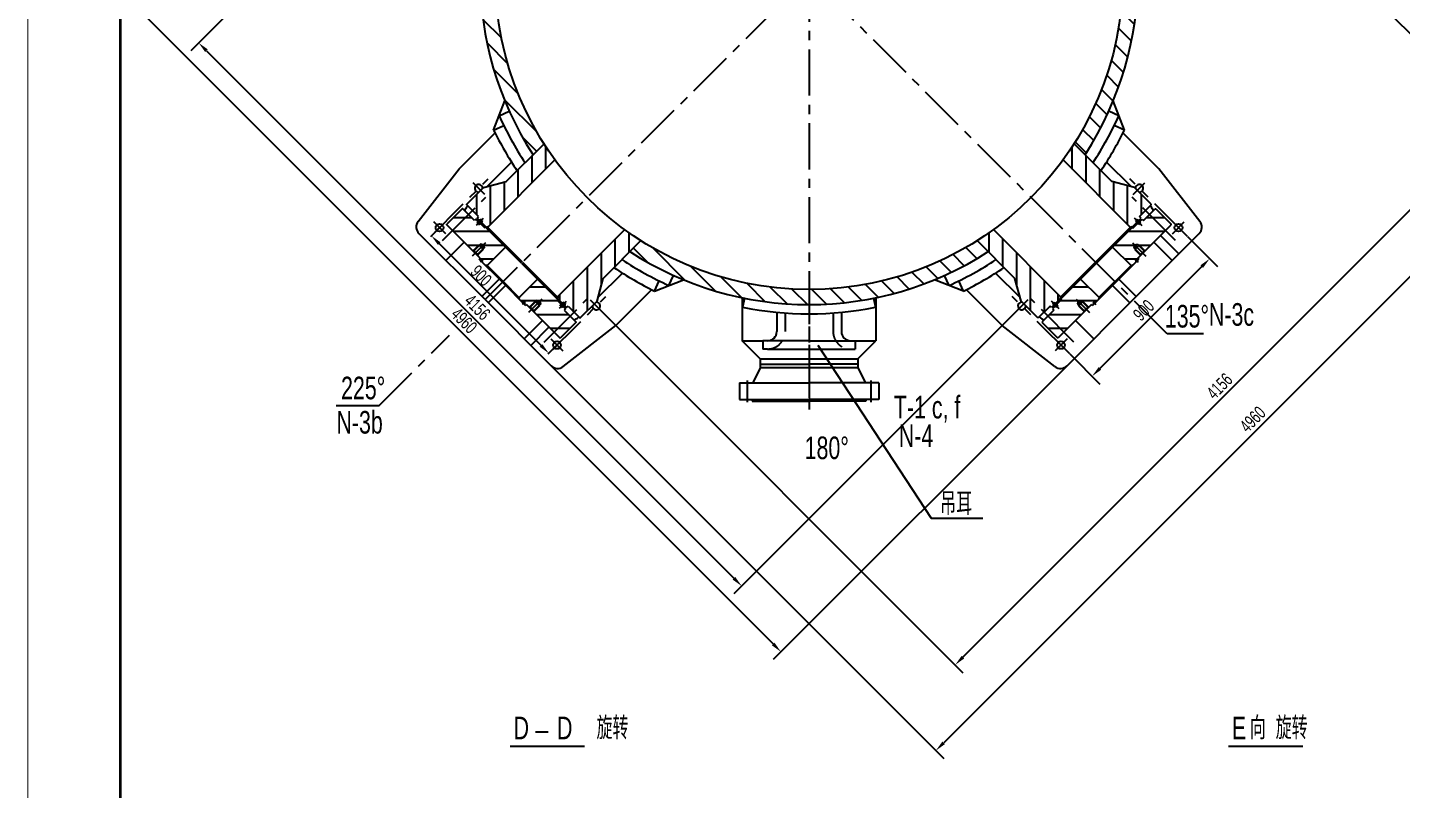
# Model space of a CAD drawing. Extents: x -2 to 23782, y -2 to 16822.
# Drawn here: x -2 to 7440, y 8002 to 12129 of the extents above; entities that cross this region are included whole.
import ezdxf
from ezdxf.enums import TextEntityAlignment as Align

# ---------------------------------------------------------------- set-up
doc = ezdxf.new("R2010")
doc.units = 0
doc.header["$LTSCALE"] = 200
doc.header["$MEASUREMENT"] = 0
doc.linetypes.add('F', pattern=[0.75, 0.5, -0.25])
doc.linetypes.add('G', pattern=[2, 1.25, -0.25, 0.25, -0.25])
doc.layers.get('0').update_dxf_attribs({"linetype": 'CONTINUOUS'})
doc.layers.get('DEFPOINTS').update_dxf_attribs({"linetype": 'CONTINUOUS'})
for name, color, linetype in [('01', 7, 'CONTINUOUS'), ('02', 1, 'CONTINUOUS'), ('04', 2, 'F'), ('05', 4, 'G'), ('08', 1, 'CONTINUOUS'), ('11', 3, 'CONTINUOUS')]:
    doc.layers.add(name, color=color, linetype=linetype)
doc.styles.get("Standard").update_dxf_attribs({"font": 'thenor.shx', "width": 0.707, "bigfont": 'hztxt.shx'})
doc.dimstyles.new('INTE_CIR_CIR7', dxfattribs={"dimscale": 20, "dimtxt": 3.5, "dimasz": 3, "dimexe": 3, "dimexo": 0, "dimgap": 1, "dimtad": 1, "dimtoh": 1, "dimdec": 3, "dimdsep": 46, "dimtxsty": 'Standard', "dimcen": 0, "dimclrd": 1, "dimclre": 1, "dimclrt": 3, "dimadec": 0, "dimazin": 0, "dimtfac": 1, "dimtdec": 4, "dimtmove": 0, "dimatfit": 3, "dimfxl": 0, "dimtzin": 0, "dimarcsym": 0})
pattern_1 = [(90, (-8369.26, 0), (-75, 1e-14), [])]
pattern_2 = [(0, (-8369.26, 0), (2e-14, 75), [])]

# ---------------------------------------------------------------- blocks, each defined once
blk = doc.blocks.new('*U3')
at = {"layer": '02'}
for points, const_width in [([(0, 841), (0, 0)], 0.25), ([(25, 831), (25, 10)], 0.7)]:
    blk.add_lwpolyline(points, dxfattribs=dict(at, const_width=const_width))
blk = doc.blocks.new('*D387')
at = {"color": 1, "linetype": 'ByBlock'}
for p, q in [((6050.3, 13531.8), (8006.1, 11576)), ((7921.2, 11576), (5064.5, 8719.3)), ((3108.7, 10590.2), (5064.5, 8634.4))]:
    blk.add_line(p, q, dxfattribs=at)
for points in [[(7914.1, 11583.1), (7928.3, 11568.9), (7963.6, 11618.4)], [(5057.4, 8726.4), (5071.6, 8712.2), (5022.1, 8676.9)]]:
    blk.add_solid(points, dxfattribs=at)
at = {"layer": 'DEFPOINTS', "color": 0, "linetype": 'ByBlock'}
for p in [(6050.3, 13531.8), (3108.7, 10590.2), (5022.1, 8676.9)]:
    blk.add_point(p, dxfattribs=at)
at = {"color": 3, "linetype": 'ByBlock', "insert": (6454, 10186.5), "char_height": 70, "attachment_point": 5, "rotation": 45}
blk.add_mtext('4156', dxfattribs=at)
blk = doc.blocks.new('*D388')
at = {"color": 1, "linetype": 'ByBlock'}
for p, q in [((6343.3, 13807.2), (8470, 11680.6)), ((8385.2, 11680.6), (4959.9, 8255.3)), ((2833.3, 10297.2), (4959.9, 8170.5))]:
    blk.add_line(p, q, dxfattribs=at)
for points in [[(8378.1, 11687.6), (8392.2, 11673.5), (8427.6, 11723)], [(4952.9, 8262.4), (4967, 8248.3), (4917.5, 8212.9)]]:
    blk.add_solid(points, dxfattribs=at)
at = {"layer": 'DEFPOINTS', "color": 0, "linetype": 'ByBlock'}
for p in [(6343.3, 13807.2), (2833.3, 10297.2), (4917.5, 8212.9)]:
    blk.add_point(p, dxfattribs=at)
at = {"color": 3, "linetype": 'ByBlock', "insert": (6633.6, 10006.8), "char_height": 70, "attachment_point": 5, "rotation": 45}
blk.add_mtext('4960', dxfattribs=at)
blk = doc.blocks.new('*D389')
at = {"color": 1, "linetype": 'ByBlock'}
for p, q in [((2410.9, 13531.8), (882.2, 12003)), ((967, 12003), (3823.8, 9146.3)), ((5352.5, 10590.2), (3823.8, 9061.4))]:
    blk.add_line(p, q, dxfattribs=at)
for points in [[(974.1, 12010.1), (960, 11995.9), (924.6, 12045.4)], [(3830.8, 9153.4), (3816.7, 9139.2), (3866.2, 9103.9)]]:
    blk.add_solid(points, dxfattribs=at)
at = {"layer": 'DEFPOINTS', "color": 0, "linetype": 'ByBlock'}
for p in [(2410.9, 13531.8), (5352.5, 10590.2), (3866.2, 9103.9)]:
    blk.add_point(p, dxfattribs=at)
at = {"color": 3, "linetype": 'ByBlock', "insert": (2434.3, 10613.5), "char_height": 70, "attachment_point": 5, "rotation": 315}
blk.add_mtext('4156', dxfattribs=at)
blk = doc.blocks.new('*D390')
at = {"color": 1, "linetype": 'ByBlock'}
for p, q in [((2117.9, 13807.2), (526.1, 12215.5)), ((611, 12215.5), (4036.2, 8790.2)), ((5628, 10297.2), (4036.2, 8705.4))]:
    blk.add_line(p, q, dxfattribs=at)
for points in [[(618, 12222.5), (603.9, 12208.4), (568.5, 12257.9)], [(4043.3, 8797.3), (4029.1, 8783.2), (4078.6, 8747.8)]]:
    blk.add_solid(points, dxfattribs=at)
at = {"layer": 'DEFPOINTS', "color": 0, "linetype": 'ByBlock'}
for p in [(2117.9, 13807.2), (5628, 10297.2), (4078.6, 8747.8)]:
    blk.add_point(p, dxfattribs=at)
at = {"color": 3, "linetype": 'ByBlock', "insert": (2362.5, 10541.7), "char_height": 70, "attachment_point": 5, "rotation": 315}
blk.add_mtext('4960', dxfattribs=at)
blk = doc.blocks.new('*D391')
at = {"color": 1, "linetype": 'ByBlock'}
for p, q in [((6279.8, 10997), (6442.7, 10834.1)), ((5806.3, 10282.6), (6357.9, 10834.1)), ((5643.4, 10360.7), (5806.3, 10197.8))]:
    blk.add_line(p, q, dxfattribs=at)
for points in [[(6350.8, 10841.2), (6364.9, 10827.1), (6400.3, 10876.6)], [(5799.3, 10289.7), (5813.4, 10275.5), (5763.9, 10240.2)]]:
    blk.add_solid(points, dxfattribs=at)
at = {"layer": 'DEFPOINTS', "color": 0, "linetype": 'ByBlock'}
for p in [(6279.8, 10997), (6400.3, 10876.6), (5643.4, 10360.7)]:
    blk.add_point(p, dxfattribs=at)
at = {"color": 3, "linetype": 'ByBlock', "insert": (6043.2, 10597.3), "char_height": 70, "attachment_point": 5, "rotation": 45}
blk.add_mtext('900', dxfattribs=at)

msp = doc.modelspace()

# ---------------------------------------------------------------- hatches: boundary and pattern name
at = {"layer": '02'}
h = msp.add_hatch(dxfattribs=at)
h.set_pattern_fill('ANSI31', color=256, scale=600, angle=90, style=0)
h.paths.add_polyline_path([(4230.6128, 14191.8678), (4230.6128, 14109.8678, -0.131652498), (5080.6128, 13882.111), (5121.6128, 13953.1251, 0.131652498)])
h.paths.add_polyline_path([(4230.6128, 14191.8678, 0.131652498), (3339.6128, 13953.1251), (3380.6128, 13882.111, -0.131652498), (4230.6128, 14109.8678)])
h.paths.add_polyline_path([(5725.4029, 13379.9847), (5666.0562, 13320.638, -0.142297017), (5930.6128, 12409.8678), (6012.6128, 12409.8678, 0.144919677)])
h.paths.add_polyline_path([(6012.6128, 12409.8678), (5930.6128, 12409.8678, -0.142297017), (5666.0562, 11499.0977), (5725.4029, 11439.751, 0.144919677)])
h.paths.add_polyline_path([(5200.7297, 10915.0778), (5141.383, 10974.4245, -0.142297017), (4230.6128, 10709.8678), (4230.6128, 10627.8678, 0.144919677)])
h.paths.add_polyline_path([(3319.8427, 10974.4245), (3260.496, 10915.0778, 0.144919677), (4230.6128, 10627.8678), (4230.6128, 10709.8678, -0.142297017)])
h.paths.add_polyline_path([(2530.6128, 12409.8678), (2448.6128, 12409.8678, 0.144919677), (2735.8228, 11439.751), (2795.1695, 11499.0977, -0.142297017)])
h.paths.add_polyline_path([(2795.1695, 13320.638), (2735.8228, 13379.9847, 0.144919677), (2448.6128, 12409.8678), (2530.6128, 12409.8678, -0.142297017)])
h = msp.add_hatch(dxfattribs=at)
h.set_pattern_fill('ANSI31', color=256, scale=600, angle=45, style=0)
h.set_pattern_definition(pattern_1)
h.paths.add_polyline_path([(2854.6525, 11411.5026, -0.015574761), (2795.1695, 11499.0977), (2590.819, 11294.7472), (2467.1805, 11261.6184), (2376.6708, 11171.1087), (2376.6708, 11168.2803), (2440.3104, 11104.6407), (2432.4403, 11096.7706), (2444.5813, 11084.6295), (2455.7921, 11089.159), (2458.3416, 11086.6094), (2460.8912, 11084.0599), (2456.3617, 11072.8491), (2481.9378, 11047.2731), (2486.1804, 11051.5157), (2490.4231, 11047.2731)])
h.paths.add_polyline_path([(3319.8427, 10974.4245, -0.015574761), (3232.2476, 11033.9075), (2868.0181, 10669.6781), (2872.2607, 10665.4354), (2868.0181, 10661.1928), (2893.5941, 10635.6167), (2904.8049, 10640.1462), (2907.3544, 10637.5966), (2909.904, 10635.0471), (2905.3745, 10623.8363), (2917.5156, 10611.6953), (2925.3857, 10619.5654), (2989.0253, 10555.9258), (2991.8537, 10555.9258), (3082.3634, 10646.4355), (3115.4922, 10770.074)])
h = msp.add_hatch(dxfattribs=at)
h.set_pattern_fill('ANSI31', color=256, scale=600, angle=45, style=0)
h.set_pattern_definition(pattern_1)
h.paths.add_polyline_path([(5970.8026, 11047.2731), (5975.0453, 11051.5157), (5979.2879, 11047.2731), (6004.864, 11072.8491), (6000.3345, 11084.0599), (6002.8841, 11086.6094), (6005.4336, 11089.159), (6016.6444, 11084.6295), (6028.7854, 11096.7706), (6020.9153, 11104.6407), (6084.5549, 11168.2803), (6084.5549, 11171.1087), (5994.0452, 11261.6184), (5870.4067, 11294.7472), (5666.0562, 11499.0977, -0.015574761), (5606.5732, 11411.5026)])
h.paths.add_polyline_path([(5345.7335, 10770.074), (5378.8623, 10646.4355), (5469.372, 10555.9258), (5472.2004, 10555.9258), (5535.84, 10619.5654), (5543.7101, 10611.6953), (5555.8512, 10623.8363), (5551.3217, 10635.0471), (5553.8713, 10637.5966), (5556.4208, 10640.1462), (5567.6316, 10635.6167), (5593.2076, 10661.1928), (5588.965, 10665.4354), (5593.2076, 10669.6781), (5228.9781, 11033.9075, -0.015574761), (5141.383, 10974.4245)])
h = msp.add_hatch(dxfattribs=at)
h.set_pattern_fill('ANSI31', color=256, scale=600, angle=315, style=0)
h.set_pattern_definition(pattern_2)
h.paths.add_polyline_path([(2408.8575, 10920.7654), (2411.8925, 10919.9522), (2442.6014, 10950.6611), (2444.3515, 10948.911), (2451.4226, 10955.9821), (2467.0654, 10951.7906), (2471.2569, 10936.1477), (2464.1859, 10929.0766), (2465.9359, 10927.3266), (2435.227, 10896.6177), (2436.0403, 10893.5826), (2449.3189, 10880.304), (2443.7187, 10874.7037), (2450.8746, 10867.5477), (2458.852, 10870.7709), (2460.6857, 10868.9372), (2462.5193, 10867.1036), (2459.2962, 10859.1261), (2479.4275, 10838.9948), (2482.9631, 10842.5303), (2486.4986, 10838.9948), (2586.9431, 10939.4393), (2480.5236, 11045.8589), (2476.2809, 11041.6162), (2450.7049, 11067.1923), (2439.4941, 11062.6628), (2436.9446, 11065.2124), (2434.395, 11067.7619), (2438.9245, 11078.9727), (2426.7834, 11091.1137), (2418.9133, 11083.2436), (2386.3864, 11115.7705), (2300.1194, 11029.5035)])
h.paths.add_polyline_path([(2269.0067, 11063.4446), (2269.0067, 11060.6162), (2300.1194, 11029.5035), (2386.3864, 11115.7705), (2355.2737, 11146.8832), (2352.4453, 11146.8832)])
h.paths.add_polyline_path([(2411.8925, 10919.9522), (2414.653, 10919.2125), (2444.3515, 10948.911), (2442.6014, 10950.6611)], flags=16)
h.paths.add_polyline_path([(2465.9359, 10927.3266), (2464.1859, 10929.0766), (2434.4874, 10899.3782), (2435.227, 10896.6177)], flags=16)
h = msp.add_hatch(dxfattribs=at)
h.set_pattern_fill('ANSI31', color=256, scale=600, angle=315, style=0)
h.set_pattern_definition(pattern_2)
h.paths.add_polyline_path([(6021.7316, 11062.6628), (6010.5208, 11067.1923), (5984.9448, 11041.6162), (5980.7021, 11045.8589), (5874.2826, 10939.4393), (5974.7271, 10838.9948), (5978.2626, 10842.5303), (5981.7981, 10838.9948), (6001.9295, 10859.1261), (5998.7064, 10867.1036), (6000.54, 10868.9372), (6002.3737, 10870.7709), (6010.3511, 10867.5477), (6017.507, 10874.7037), (6011.9068, 10880.304), (6025.1854, 10893.5826), (6025.9986, 10896.6177), (5995.2897, 10927.3266), (5997.0398, 10929.0766), (5989.9688, 10936.1477), (5994.1603, 10951.7906), (6009.8031, 10955.9821), (6016.8742, 10948.911), (6018.6243, 10950.6611), (6049.3332, 10919.9522), (6052.3682, 10920.7654), (6161.1063, 11029.5035), (6074.8393, 11115.7705), (6042.3123, 11083.2436), (6034.4422, 11091.1137), (6022.3012, 11078.9727), (6026.8307, 11067.7619), (6024.2811, 11065.2124)])
h.paths.add_polyline_path([(6108.7804, 11146.8832), (6105.952, 11146.8832), (6074.8393, 11115.7705), (6161.1063, 11029.5035), (6192.219, 11060.6162), (6192.219, 11063.4446)])
h.paths.add_polyline_path([(6025.9986, 10896.6177), (6026.7383, 10899.3782), (5997.0398, 10929.0766), (5995.2897, 10927.3266)], flags=16)
h.paths.add_polyline_path([(6018.6243, 10950.6611), (6016.8742, 10948.911), (6046.5727, 10919.2125), (6049.3332, 10919.9522)], flags=16)
h = msp.add_hatch(dxfattribs=at)
h.set_pattern_fill('ANSI31', color=256, scale=600, angle=315, style=0)
h.set_pattern_definition(pattern_2)
h.paths.add_polyline_path([(2888.5069, 10613.65), (2885.9574, 10616.1996), (2883.4078, 10618.7491), (2887.9373, 10629.9599), (2862.3612, 10655.5359), (2866.6039, 10659.7786), (2760.1843, 10766.1981), (2659.7398, 10665.7536), (2663.2753, 10662.2181), (2659.7398, 10658.6825), (2679.8711, 10638.5512), (2687.8486, 10641.7743), (2689.6822, 10639.9407), (2691.5159, 10638.107), (2688.2927, 10630.1296), (2695.4487, 10622.9737), (2701.049, 10628.5739), (2714.3276, 10615.2953), (2717.3627, 10614.4821), (2748.0716, 10645.1909), (2749.8216, 10643.4409), (2756.8927, 10650.5119), (2772.5356, 10646.3204), (2776.7271, 10630.6776), (2769.656, 10623.6065), (2771.4061, 10621.8564), (2740.6972, 10591.1475), (2741.5104, 10588.1125), (2850.2485, 10479.3744), (2936.5155, 10565.6414), (2903.9886, 10598.1683), (2911.8587, 10606.0384), (2899.7177, 10618.1795)])
h.paths.add_polyline_path([(2967.6282, 10531.7003), (2967.6282, 10534.5287), (2936.5155, 10565.6414), (2850.2485, 10479.3744), (2881.3612, 10448.2617), (2884.1896, 10448.2617)])
h.paths.add_polyline_path([(2717.3627, 10614.4821), (2720.1232, 10613.7424), (2749.8216, 10643.4409), (2748.0716, 10645.1909)], flags=16)
h.paths.add_polyline_path([(2739.9575, 10593.908), (2740.6972, 10591.1475), (2771.4061, 10621.8564), (2769.656, 10623.6065)], flags=17)
h = msp.add_hatch(dxfattribs=at)
h.set_pattern_fill('ANSI31', color=256, scale=600, angle=315, style=0)
h.set_pattern_definition(pattern_2)
h.paths.add_polyline_path([(5594.6218, 10659.7786), (5598.8645, 10655.5359), (5573.2884, 10629.9599), (5577.8179, 10618.7491), (5575.2683, 10616.1996), (5572.7188, 10613.65), (5561.508, 10618.1795), (5549.367, 10606.0384), (5557.2371, 10598.1683), (5524.7102, 10565.6414), (5610.9772, 10479.3744), (5719.7153, 10588.1125), (5720.5285, 10591.1475), (5689.8196, 10621.8564), (5691.5697, 10623.6065), (5684.4986, 10630.6776), (5688.6901, 10646.3204), (5704.333, 10650.5119), (5711.404, 10643.4409), (5713.1541, 10645.1909), (5743.863, 10614.4821), (5746.8981, 10615.2953), (5760.1767, 10628.5739), (5765.777, 10622.9737), (5772.9329, 10630.1296), (5769.7098, 10638.107), (5771.5435, 10639.9407), (5773.3771, 10641.7743), (5781.3546, 10638.5512), (5801.4859, 10658.6825), (5797.9504, 10662.2181), (5801.4859, 10665.7536), (5701.0414, 10766.1981)])
h.paths.add_polyline_path([(5524.7102, 10565.6414), (5493.5975, 10534.5287), (5493.5975, 10531.7003), (5577.0361, 10448.2617), (5579.8645, 10448.2617), (5610.9772, 10479.3744)])
h.paths.add_polyline_path([(5713.1541, 10645.1909), (5711.404, 10643.4409), (5741.1025, 10613.7424), (5743.863, 10614.4821)], flags=16)
h.paths.add_polyline_path([(5691.5697, 10623.6065), (5689.8196, 10621.8564), (5720.5285, 10591.1475), (5721.2682, 10593.908)], flags=16)

# ---------------------------------------------------------------- linework, layer by layer
at = {"color": 1, "linetype": 'ByBlock'}
for p, q in [((2181.3951, 10997.0462), (2227.5587, 11043.2098)), ((2227.5587, 10958.357), (2779.102, 10406.8137)), ((2817.7912, 10360.6501), (2863.9548, 10406.8137))]:
    msp.add_line(p, q, dxfattribs=at)
for points in [[(2234.6298, 10965.4281), (2220.4876, 10951.2859), (2185.1323, 11000.7834)], [(2786.1731, 10413.8848), (2772.0309, 10399.7426), (2821.5284, 10364.3873)]]:
    msp.add_solid(points, dxfattribs=at)
at = {"layer": '01'}
for p, q in [((2522.3899, 11573.4599), (2583.1557, 11730.5969)), ((5938.8358, 11573.4599), (5878.07, 11730.5969)), ((2552.2925, 11650.7863), (2606.9609, 11675.5121)), ((5908.9332, 11650.7863), (5854.2648, 11675.5121)), ((2335.5667, 11363.3498), (2530.1035, 11557.8866)), ((2522.3899, 11573.4599), (2577.0583, 11598.1856)), ((5938.8358, 11573.4599), (5884.1674, 11598.1856)), ((6125.659, 11363.3498), (5931.1222, 11557.8866)), ((2590.819, 11294.7472), (2795.1695, 11499.0977)), ((5870.4067, 11294.7472), (5666.0562, 11499.0977)), ((2486.499, 11266.7947), (2619.1808, 11399.4765)), ((2490.4231, 11047.2731), (2854.6525, 11411.5026)), ((5970.8026, 11047.2731), (5606.5732, 11411.5026)), ((5974.7267, 11266.7947), (5842.0449, 11399.4765)), ((2113.8019, 11078.5837), (2335.5667, 11363.3498)), ((6347.4237, 11078.5837), (6125.659, 11363.3498)), ((2376.6708, 11171.1087), (2467.1805, 11261.6184)), ((2467.1805, 11261.6184), (2590.819, 11294.7472)), ((5994.0452, 11261.6184), (5870.4067, 11294.7472)), ((6084.5549, 11171.1087), (5994.0452, 11261.6184)), ((2376.6708, 11168.2803), (2376.6708, 11171.1087)), ((2440.3104, 11104.6407), (2376.6708, 11168.2803)), ((6020.9153, 11104.6407), (6084.5549, 11168.2803)), ((6084.5549, 11168.2803), (6084.5549, 11171.1087)), ((2352.4453, 11146.8832), (2269.0067, 11063.4446)), ((2355.2737, 11146.8832), (2352.4453, 11146.8832)), ((2418.9133, 11083.2436), (2355.2737, 11146.8832)), ((2380.1144, 11160.4102), (2382.3276, 11162.6234)), ((2426.7834, 11091.1137), (2418.9133, 11083.2436)), ((2476.2809, 11041.6162), (2426.7834, 11091.1137)), ((2432.4403, 11096.7706), (2440.3104, 11104.6407)), ((2674.9779, 10854.2329), (2432.4403, 11096.7706)), ((2455.7921, 11089.159), (2444.5813, 11084.6295)), ((2455.7921, 11089.159), (2458.3416, 11086.6094)), ((5786.2478, 10854.2329), (6028.7854, 11096.7706)), ((5984.9448, 11041.6162), (6034.4422, 11091.1137)), ((6005.4336, 11089.159), (6002.8841, 11086.6094)), ((6005.4336, 11089.159), (6016.6444, 11084.6295)), ((6028.7854, 11096.7706), (6020.9153, 11104.6407)), ((6034.4422, 11091.1137), (6042.3123, 11083.2436)), ((6042.3123, 11083.2436), (6105.952, 11146.8832)), ((6105.952, 11146.8832), (6108.7804, 11146.8832)), ((6108.7804, 11146.8832), (6192.219, 11063.4446)), ((2269.0067, 11060.6162), (2269.0067, 11063.4446)), ((2449.3189, 10880.304), (2269.0067, 11060.6162)), ((2434.395, 11067.7619), (2438.9245, 11078.9727)), ((2434.395, 11067.7619), (2436.9446, 11065.2124)), ((2439.4941, 11062.6628), (2436.9446, 11065.2124)), ((2439.4941, 11062.6628), (2450.7049, 11067.1923)), ((2460.8912, 11084.0599), (2456.3617, 11072.8491)), ((2460.8912, 11084.0599), (2458.3416, 11086.6094)), ((2480.5236, 11045.8589), (2476.2809, 11041.6162)), ((2673.5637, 10852.8187), (2480.5236, 11045.8589)), ((2481.9378, 11047.2731), (2486.1804, 11051.5157)), ((2679.2206, 10858.4756), (2486.1804, 11051.5157)), ((2868.0181, 10669.6781), (3232.2476, 11033.9075)), ((5593.2076, 10669.6781), (5228.9781, 11033.9075)), ((5782.0051, 10858.4756), (5975.0453, 11051.5157)), ((5787.662, 10852.8187), (5980.7021, 11045.8589)), ((5979.2879, 11047.2731), (5975.0453, 11051.5157)), ((5980.7021, 11045.8589), (5984.9448, 11041.6162)), ((6000.3345, 11084.0599), (6002.8841, 11086.6094)), ((6000.3345, 11084.0599), (6004.864, 11072.8491)), ((6021.7316, 11062.6628), (6010.5208, 11067.1923)), ((6011.9068, 10880.304), (6192.219, 11060.6162)), ((6021.7316, 11062.6628), (6024.2811, 11065.2124)), ((6026.8307, 11067.7619), (6022.3012, 11078.9727)), ((6026.8307, 11067.7619), (6024.2811, 11065.2124)), ((6192.219, 11060.6162), (6192.219, 11063.4446)), ((2475.5738, 10654.8288), (2117.8954, 11012.5072)), ((2263.4418, 10866.9608), (2363.0519, 10966.571)), ((2451.4226, 10955.9821), (2414.653, 10919.2125)), ((2442.6014, 10950.6611), (2454.2687, 10938.9938)), ((2451.4226, 10955.9821), (2461.3398, 10946.0649)), ((2467.0654, 10951.7906), (2451.4226, 10955.9821)), ((2471.2569, 10936.1477), (2461.3398, 10946.0649)), ((2467.0654, 10951.7906), (2471.2569, 10936.1477)), ((3115.4922, 10770.074), (3319.8427, 10974.4245)), ((5345.7335, 10770.074), (5141.383, 10974.4245)), ((5985.6519, 10654.8288), (6343.3303, 11012.5072)), ((5994.1603, 10951.7906), (5989.9688, 10936.1477)), ((5989.9688, 10936.1477), (5999.8859, 10946.0649)), ((5994.1603, 10951.7906), (6009.8031, 10955.9821)), ((6009.8031, 10955.9821), (5999.8859, 10946.0649)), ((6018.6243, 10950.6611), (6006.957, 10938.9938)), ((6009.8031, 10955.9821), (6046.5727, 10919.2125)), ((6197.7839, 10866.9608), (6098.1738, 10966.571)), ((6233.1392, 10902.3162), (6133.5291, 11001.9263)), ((2414.653, 10919.2125), (2408.8575, 10920.7654)), ((2424.5702, 10909.2953), (2414.653, 10919.2125)), ((2424.5702, 10909.2953), (2434.4874, 10899.3782)), ((2471.2569, 10936.1477), (2434.4874, 10899.3782)), ((2434.4874, 10899.3782), (2436.0403, 10893.5826)), ((2449.3189, 10880.304), (2443.7187, 10874.7037)), ((2569.5837, 10748.8387), (2443.7187, 10874.7037)), ((2458.852, 10870.7709), (2450.8746, 10867.5477)), ((2465.9359, 10927.3266), (2454.2687, 10938.9938)), ((2458.852, 10870.7709), (2460.6857, 10868.9372)), ((2462.5193, 10867.1036), (2459.2962, 10859.1261)), ((2462.5193, 10867.1036), (2460.6857, 10868.9372)), ((2586.9431, 10939.4393), (2486.4986, 10838.9948)), ((5874.2826, 10939.4393), (5974.7271, 10838.9948)), ((5891.642, 10748.8387), (6017.507, 10874.7037)), ((5989.9688, 10936.1477), (6026.7383, 10899.3782)), ((5995.2897, 10927.3266), (6006.957, 10938.9938)), ((5998.7064, 10867.1036), (6000.54, 10868.9372)), ((5998.7064, 10867.1036), (6001.9295, 10859.1261)), ((6002.3737, 10870.7709), (6000.54, 10868.9372)), ((6002.3737, 10870.7709), (6010.3511, 10867.5477)), ((6011.9068, 10880.304), (6017.507, 10874.7037)), ((6026.7383, 10899.3782), (6025.1854, 10893.5826)), ((6036.6555, 10909.2953), (6026.7383, 10899.3782)), ((6036.6555, 10909.2953), (6046.5727, 10919.2125)), ((6046.5727, 10919.2125), (6052.3682, 10920.7654)), ((2479.4275, 10838.9948), (2482.9631, 10842.5303)), ((2573.1192, 10752.3742), (2482.9631, 10842.5303)), ((2673.5637, 10852.8187), (2866.6039, 10659.7786)), ((2674.9779, 10854.2329), (2917.5156, 10611.6953)), ((2679.2206, 10858.4756), (2872.2607, 10665.4354)), ((3087.5397, 10665.754), (3220.2215, 10798.4358)), ((5373.686, 10665.754), (5241.0042, 10798.4358)), ((5786.2478, 10854.2329), (5543.7101, 10611.6953)), ((5782.0051, 10858.4756), (5588.965, 10665.4354)), ((5787.662, 10852.8187), (5594.6218, 10659.7786)), ((5888.1065, 10752.3742), (5978.2626, 10842.5303)), ((5981.7981, 10838.9948), (5978.2626, 10842.5303)), ((2457.8961, 10672.5065), (2551.906, 10766.5163)), ((2493.2515, 10637.1511), (2587.2613, 10731.161)), ((2569.5837, 10748.8387), (2695.4487, 10622.9737)), ((2573.1192, 10752.3742), (2663.2753, 10662.2181)), ((2760.1843, 10766.1981), (2659.7398, 10665.7536)), ((3082.3634, 10646.4355), (3115.4922, 10770.074)), ((3394.2049, 10701.6449), (3551.3419, 10762.4107)), ((3394.2049, 10701.6449), (3418.9306, 10756.3133)), ((3471.5313, 10731.5475), (3496.2571, 10786.2159)), ((5067.0208, 10701.6449), (4909.8838, 10762.4107)), ((4989.6944, 10731.5475), (4964.9686, 10786.2159)), ((5067.0208, 10701.6449), (5042.295, 10756.3133)), ((5378.8623, 10646.4355), (5345.7335, 10770.074)), ((5701.0414, 10766.1981), (5801.4859, 10665.7536)), ((5891.642, 10748.8387), (5765.777, 10622.9737)), ((5888.1065, 10752.3742), (5797.9504, 10662.2181)), ((5886.6569, 10753.8238), (5800.0363, 10667.2032)), ((5967.9742, 10637.1511), (5873.9644, 10731.161)), ((6003.3295, 10672.5065), (5909.3197, 10766.5163)), ((2475.5738, 10654.8288), (2833.2522, 10297.1504)), ((2659.7398, 10658.6825), (2663.2753, 10662.2181)), ((2756.8927, 10650.5119), (2720.1232, 10613.7424)), ((2748.0716, 10645.1909), (2759.7388, 10633.5237)), ((2756.8927, 10650.5119), (2766.8099, 10640.5948)), ((2772.5356, 10646.3204), (2756.8927, 10650.5119)), ((2772.5356, 10646.3204), (2776.7271, 10630.6776)), ((2866.6039, 10659.7786), (2862.3612, 10655.5359)), ((2862.3612, 10655.5359), (2911.8587, 10606.0384)), ((2868.0181, 10661.1928), (2872.2607, 10665.4354)), ((2991.8537, 10555.9258), (3082.3634, 10646.4355)), ((3184.0948, 10514.8217), (3378.6316, 10709.3585)), ((3868.6128, 10665.024), (3868.6128, 10431.8678)), ((3880.6128, 10662.5377), (3870.8034, 10613.5094)), ((4580.6128, 10662.5377), (4590.4223, 10613.5094)), ((4592.6128, 10665.024), (4592.6128, 10431.8678)), ((5277.1309, 10514.8217), (5082.5941, 10709.3585)), ((5469.372, 10555.9258), (5378.8623, 10646.4355)), ((5598.8645, 10655.5359), (5549.367, 10606.0384)), ((5593.2076, 10661.1928), (5588.965, 10665.4354)), ((5594.6218, 10659.7786), (5598.8645, 10655.5359)), ((5985.6519, 10654.8288), (5627.9735, 10297.1504)), ((5688.6901, 10646.3204), (5684.4986, 10630.6776)), ((5688.6901, 10646.3204), (5704.333, 10650.5119)), ((5704.333, 10650.5119), (5694.4158, 10640.5948)), ((5713.1541, 10645.1909), (5701.4869, 10633.5237)), ((5704.333, 10650.5119), (5741.1025, 10613.7424)), ((5801.4859, 10658.6825), (5797.9504, 10662.2181)), ((2687.8486, 10641.7743), (2679.8711, 10638.5512)), ((2687.8486, 10641.7743), (2689.6822, 10639.9407)), ((2691.5159, 10638.107), (2688.2927, 10630.1296)), ((2691.5159, 10638.107), (2689.6822, 10639.9407)), ((2701.049, 10628.5739), (2695.4487, 10622.9737)), ((2701.049, 10628.5739), (2881.3612, 10448.2617)), ((2720.1232, 10613.7424), (2714.3276, 10615.2953)), ((2730.0403, 10603.8252), (2720.1232, 10613.7424)), ((2730.0403, 10603.8252), (2739.9575, 10593.908)), ((2776.7271, 10630.6776), (2739.9575, 10593.908)), ((2739.9575, 10593.908), (2741.5104, 10588.1125)), ((2771.4061, 10621.8564), (2759.7388, 10633.5237)), ((2776.7271, 10630.6776), (2766.8099, 10640.5948)), ((2883.4078, 10618.7491), (2887.9373, 10629.9599)), ((2883.4078, 10618.7491), (2885.9574, 10616.1996)), ((2888.5069, 10613.65), (2885.9574, 10616.1996)), ((2888.5069, 10613.65), (2899.7177, 10618.1795)), ((2904.8049, 10640.1462), (2893.5941, 10635.6167)), ((2911.8587, 10606.0384), (2903.9886, 10598.1683)), ((2903.9886, 10598.1683), (2967.6282, 10534.5287)), ((2904.8049, 10640.1462), (2907.3544, 10637.5966)), ((2909.904, 10635.0471), (2905.3745, 10623.8363)), ((2909.904, 10635.0471), (2907.3544, 10637.5966)), ((2917.5156, 10611.6953), (2925.3857, 10619.5654)), ((2925.3857, 10619.5654), (2989.0253, 10555.9258)), ((4055.9382, 10586.205), (4055.9382, 10482.458)), ((4405.9382, 10586.2674), (4405.9382, 10482.458)), ((5535.84, 10619.5654), (5472.2004, 10555.9258)), ((5557.2371, 10598.1683), (5493.5975, 10534.5287)), ((5543.7101, 10611.6953), (5535.84, 10619.5654)), ((5549.367, 10606.0384), (5557.2371, 10598.1683)), ((5551.3217, 10635.0471), (5553.8713, 10637.5966)), ((5551.3217, 10635.0471), (5555.8512, 10623.8363)), ((5556.4208, 10640.1462), (5553.8713, 10637.5966)), ((5556.4208, 10640.1462), (5567.6316, 10635.6167)), ((5572.7188, 10613.65), (5561.508, 10618.1795)), ((5572.7188, 10613.65), (5575.2683, 10616.1996)), ((5577.8179, 10618.7491), (5573.2884, 10629.9599)), ((5577.8179, 10618.7491), (5575.2683, 10616.1996)), ((5760.1767, 10628.5739), (5579.8645, 10448.2617)), ((5684.4986, 10630.6776), (5694.4158, 10640.5948)), ((5684.4986, 10630.6776), (5721.2682, 10593.908)), ((5689.8196, 10621.8564), (5701.4869, 10633.5237)), ((5721.2682, 10593.908), (5719.7153, 10588.1125)), ((5731.1854, 10603.8252), (5721.2682, 10593.908)), ((5731.1854, 10603.8252), (5741.1025, 10613.7424)), ((5741.1025, 10613.7424), (5746.8981, 10615.2953)), ((5760.1767, 10628.5739), (5765.777, 10622.9737)), ((5769.7098, 10638.107), (5771.5435, 10639.9407)), ((5769.7098, 10638.107), (5772.9329, 10630.1296)), ((5773.3771, 10641.7743), (5771.5435, 10639.9407)), ((5773.3771, 10641.7743), (5781.3546, 10638.5512)), ((2687.7058, 10442.6968), (2787.316, 10542.3069)), ((2723.0612, 10407.3414), (2822.6713, 10506.9516)), ((2967.6282, 10531.7003), (2884.1896, 10448.2617)), ((2899.3287, 10293.057), (3184.0948, 10514.8217)), ((2967.6282, 10534.5287), (2967.6282, 10531.7003)), ((2989.0253, 10555.9258), (2991.8537, 10555.9258)), ((5561.8969, 10293.057), (5277.1309, 10514.8217)), ((5472.2004, 10555.9258), (5469.372, 10555.9258)), ((5480.0705, 10559.3694), (5477.8573, 10561.5826)), ((5493.5975, 10534.5287), (5493.5975, 10531.7003)), ((5493.5975, 10531.7003), (5577.0361, 10448.2617)), ((5773.5198, 10442.6968), (5673.9097, 10542.3069)), ((2881.3612, 10448.2617), (2884.1896, 10448.2617)), ((3868.6128, 10431.8678), (3980.9382, 10431.8678)), ((3965.6128, 10334.8678), (3868.6128, 10431.8678)), ((4230.6128, 10432.458), (3980.9382, 10432.458)), ((3980.9382, 10432.458), (3980.9382, 10387.458)), ((4230.6128, 10432.458), (4480.2875, 10432.458)), ((4455.9382, 10432.458), (4480.9382, 10432.458)), ((4480.9382, 10432.458), (4480.9382, 10387.458)), ((4480.9382, 10431.8678), (4592.6128, 10431.8678)), ((4495.6128, 10334.8678), (4592.6128, 10431.8678)), ((5579.8645, 10448.2617), (5577.0361, 10448.2617)), ((4005.9382, 10387.458), (3980.9382, 10387.458)), ((4005.9382, 10387.458), (4230.9382, 10387.458)), ((4230.9382, 10387.458), (4455.9382, 10387.458)), ((4455.9382, 10387.458), (4480.9382, 10387.458)), ((3965.6128, 10284.8678), (3925.6128, 10203.8678)), ((3965.6128, 10334.8678), (4495.6128, 10334.8678)), ((3965.6128, 10334.8678), (3965.6128, 10284.8678)), ((3965.6128, 10304.8678), (4230.6128, 10304.8678)), ((4495.6128, 10284.8678), (3965.6128, 10284.8678)), ((4495.6128, 10304.8678), (4230.6128, 10304.8678)), ((4495.6128, 10334.8678), (4495.6128, 10284.8678)), ((4495.6128, 10284.8678), (4535.6128, 10203.8678)), ((3853.1128, 10203.8678), (4230.6128, 10203.8678)), ((3853.1128, 10203.8678), (3853.1128, 10114.8678)), ((4608.1128, 10203.8678), (4230.6128, 10203.8678)), ((4608.1128, 10203.8678), (4608.1128, 10114.8678)), ((3853.1128, 10114.8678), (4230.6128, 10114.8678)), ((3923.1128, 10114.8678), (3923.1128, 10105.8678)), ((3923.1128, 10105.8678), (4230.6128, 10105.8678)), ((4608.1128, 10114.8678), (4230.6128, 10114.8678)), ((4538.1128, 10105.8678), (4230.6128, 10105.8678)), ((4538.1128, 10114.8678), (4538.1128, 10105.8678))]:
    msp.add_line(p, q, dxfattribs=at)
for centre, radius in [((4230.6128, 12409.8678), 1700), ((2229.5007, 11045.1518), 21), ((6231.725, 11045.1518), 21), ((2865.8968, 10408.7557), 21), ((5595.3289, 10408.7557), 21)]:
    msp.add_circle(centre, radius, dxfattribs=at)
for centre, radius, start, end in [((4230.6128, 12409.8678), 1782, 147.01648085, 212.98351915), ((4230.6128, 12409.8678), 1782, 327.01648085, 32.98351915), ((4230.6128, 12409.8678), 1842, 204.33659459, 213.38048761), ((4230.6128, 12409.8678), 1842, 326.61951239, 335.66340541), ((4230.6128, 12409.8678), 1902, 206.08804799, 213.7518979), ((4230.6128, 12409.8678), 1902, 326.2481021, 333.91195201), ((2441.6327, 11257.2838), 21, 359.4153086, 270.5846914), ((6019.593, 11257.2838), 21, 269.4153086, 180.5846914), ((2415.4697, 11125.0548), 50, 135, 167.86080812), ((6045.756, 11125.0548), 50, 12.13919188, 45), ((2153.2508, 11047.8626), 50, 142.08993014, 225), ((6307.9749, 11047.8626), 50, 315, 37.91006986), ((4230.6128, 12409.8678), 1842, 236.61951239, 245.66340541), ((4230.6128, 12409.8678), 1782, 237.01648085, 302.98351915), ((4230.6128, 12409.8678), 1842, 294.33659459, 303.38048761), ((4230.6128, 12409.8678), 1902, 236.2481021, 243.91195201), ((4230.6128, 12409.8678), 1902, 296.08804799, 303.7518979), ((3078.0288, 10620.8877), 21, 179.4153086, 90.5846914), ((4230.6128, 12411.8678), 1834, 258.68584848, 281.31415152), ((5383.1969, 10620.8877), 21, 89.4153086, 0.5846914), ((2945.7998, 10594.7247), 50, 282.13919188, 315), ((5515.4259, 10594.7247), 50, 225, 257.86080812), ((4005.9382, 10482.458), 50, 270, 360), ((4455.9382, 10482.458), 50, 180, 270), ((2868.6076, 10332.5058), 50, 225, 307.91006986), ((5592.6181, 10332.5058), 50, 232.08993014, 315)]:
    msp.add_arc(centre, radius, start, end, dxfattribs=at)
at = {"layer": '02'}
for p, q in [((2442.6014, 10950.6611), (2411.8925, 10919.9522)), ((6018.6243, 10950.6611), (6049.3332, 10919.9522)), ((2465.9359, 10927.3266), (2435.227, 10896.6177)), ((5995.2897, 10927.3266), (6025.9986, 10896.6177)), ((2748.0716, 10645.1909), (2717.3627, 10614.4821)), ((5713.1541, 10645.1909), (5743.863, 10614.4821)), ((2771.4061, 10621.8564), (2740.6972, 10591.1475)), ((5689.8196, 10621.8564), (5720.5285, 10591.1475))]:
    msp.add_line(p, q, dxfattribs=at)
at = {"layer": '04'}
for p, q in [((4100.9382, 10582.458), (4100.9382, 10482.458)), ((4360.9382, 10582.458), (4360.9382, 10482.458))]:
    msp.add_line(p, q, dxfattribs=at)
for centre, start, end in [((4005.9382, 10482.458), 270, 360), ((4455.9382, 10482.458), 180, 270)]:
    msp.add_arc(centre, 95, start, end, dxfattribs=at)
at = {"layer": '05'}
for p, q in [((2475.5738, 10654.8288), (4230.6128, 12409.8678)), ((6170.2819, 10470.1988), (4230.6128, 12409.8678)), ((4230.6128, 12409.8678), (4230.6128, 10056.6616)), ((2181.3951, 10997.0462), (2493.4495, 11309.1006)), ((2474.8906, 11224.0259), (2410.9441, 11287.9724)), ((6279.8306, 10997.0462), (5967.7762, 11309.1006)), ((5986.3351, 11224.0259), (6050.2816, 11287.9724)), ((2245.3565, 10974.7405), (2480.9621, 11210.3461)), ((6215.8692, 10974.7405), (5980.2636, 11210.3461)), ((2441.9365, 11070.2043), (2467.5557, 11095.8235)), ((6019.2892, 11070.2043), (5993.67, 11095.8235)), ((2262.7586, 11011.8938), (2198.8121, 11075.8403)), ((2453.3497, 11081.6175), (2427.7305, 11055.9983)), ((6007.876, 11081.6175), (6033.4952, 11055.9983)), ((6198.4671, 11011.8938), (6262.4136, 11075.8403)), ((2478.0104, 10962.7355), (2406.3981, 10891.1232)), ((5983.2153, 10962.7355), (6054.8276, 10891.1232)), ((2464.3757, 10872.6272), (2448.7203, 10856.9719)), ((5996.85, 10872.6272), (6012.5054, 10856.9719)), ((4230.6128, 10772.3021), (4230.6128, 10083.5881)), ((2693.3722, 10643.6307), (2677.7169, 10627.9753)), ((2783.4805, 10657.2654), (2711.8682, 10585.6531)), ((2795.4855, 10424.6115), (3031.0911, 10660.2171)), ((2817.7912, 10360.6501), (3129.8456, 10672.7045)), ((2890.9493, 10621.1915), (2916.5685, 10646.8107)), ((3044.7709, 10654.1456), (3108.7174, 10590.1991)), ((5643.4345, 10360.6501), (5331.3801, 10672.7045)), ((5416.4548, 10654.1456), (5352.5083, 10590.1991)), ((5665.7402, 10424.6115), (5430.1346, 10660.2171)), ((5570.2764, 10621.1915), (5544.6572, 10646.8107)), ((5677.7452, 10657.2654), (5749.3575, 10585.6531)), ((5767.8534, 10643.6307), (5783.5088, 10627.9753)), ((2902.3625, 10632.6047), (2876.7433, 10606.9855)), ((5558.8632, 10632.6047), (5584.4824, 10606.9855)), ((1902.4129, 10081.6679), (2284.0949, 10463.3499)), ((2832.6388, 10442.0136), (2896.5853, 10378.0671)), ((5628.5869, 10442.0136), (5564.6404, 10378.0671)), ((3895.6128, 10216.1872), (3895.6128, 10099.8452)), ((4565.6128, 10216.1872), (4565.6128, 10099.8452))]:
    msp.add_line(p, q, dxfattribs=at)
at = {"layer": '08'}
for p, q in [((6366.3856, 10470.1988), (6170.2819, 10470.1988)), ((4278.9044, 10408.2884), (4891.9552, 9470.7043)), ((1669.2373, 10081.6679), (1902.4129, 10081.6679)), ((4891.9552, 9470.7043), (5171.9907, 9470.7043)), ((2749.8774, 8315.3299), (2818.5052, 8315.3299)), ((2612.6217, 8236.9981), (3014.5845, 8236.9981)), ((6503.019, 8236.9981), (6904.9818, 8236.9981))]:
    msp.add_line(p, q, dxfattribs=at)
at = {"layer": 'DEFPOINTS', "color": 0, "linetype": 'ByBlock'}
for p in [(2181.3951, 10997.0462), (2817.7912, 10360.6501), (2821.5284, 10364.3873)]:
    msp.add_point(p, dxfattribs=at)

# ---------------------------------------------------------------- block references
at = {"layer": '01', "xscale": 20, "yscale": 20, "zscale": 20}
msp.add_blockref('*U3', (0, 0), dxfattribs=at)

# ---------------------------------------------------------------- texts
at = {"color": 3, "linetype": 'ByBlock', "insert": (2454.4255, 10784.8249), "char_height": 70, "attachment_point": 5, "rotation": 315}
msp.add_mtext('900', dxfattribs=at)
at = {"layer": '11', "width": 0.707}
for s, p in [('135%%d', (6157.6074, 10467.1033)), ('N-3c', (6396.4876, 10476.7353)), ('T-1 c, f', (4689.9228, 9974.9053)), ('N-3b', (1670.9163, 9892.9678)), ('N-4', (4716.7993, 9820.1214)), ('180%%d', (4206.7682, 9754.3869)), ('D', (2630.4141, 8237.4031)), ('D', (2865.7094, 8237.4031)), ('旋转', (3079.4557, 8237.4031)), ('E', (6520.8115, 8237.4031)), ('向', (6618.1293, 8237.4031)), ('旋转', (6758.1279, 8237.4031))]:
    msp.add_text(s, height=122.5, dxfattribs=at).set_placement(p, align=Align.BOTTOM_LEFT)
for s, p in [('225%%d', (1695.8063, 10078.5725)), ('吊耳', (4940.7633, 9452.4695))]:
    msp.add_text(s, height=122.5, rotation=360, dxfattribs=at).set_placement(p, align=Align.BOTTOM_LEFT)

# ---------------------------------------------------------------- dimensions: what is measured, and where the dimension line sits
at = {"layer": '08'}
for p1, p2, distance, text, picture, middle in [((2117.8954, 13807.2285), (5627.9735, 10297.1504), -2191.1073, '4960', '*D390', (2362.4785, 10541.7335)), ((6343.3303, 13807.2285), (2833.2522, 10297.1504), 2947.5708, '4960', '*D388', (6633.6477, 10006.833)), ((2410.9441, 13531.7633), (5352.5083, 10590.1991), -2101.9807, '4156', '*D389', (2434.2923, 10613.5473)), ((6050.2816, 13531.7633), (3108.7174, 10590.1991), 2705.8778, '4156', '*D387', (6453.9531, 10186.5276))]:
    dim = msp.add_aligned_dim(p1=p1, p2=p2, distance=distance, text=text, dimstyle='INTE_CIR_CIR7', override={"dimtoh": 0, "dimtofl": 0, "dimatfit": 0}, dxfattribs=at)
    dim.commit()
    dim.dimension.update_dxf_attribs({"geometry": picture, "text_midpoint": middle})
dim = msp.add_aligned_dim(p1=(5643.4345, 10360.6501), p2=(6279.8306, 10997.0462), distance=-170.3755, dimstyle='INTE_CIR_CIR7', override={"dimtoh": 0, "dimtofl": 0, "dimatfit": 0}, dxfattribs=at)
dim.commit()
dim.dimension.update_dxf_attribs({"geometry": '*D391', "text_midpoint": (6043.2153, 10597.2654)})

doc.saveas('drawing.dxf')
